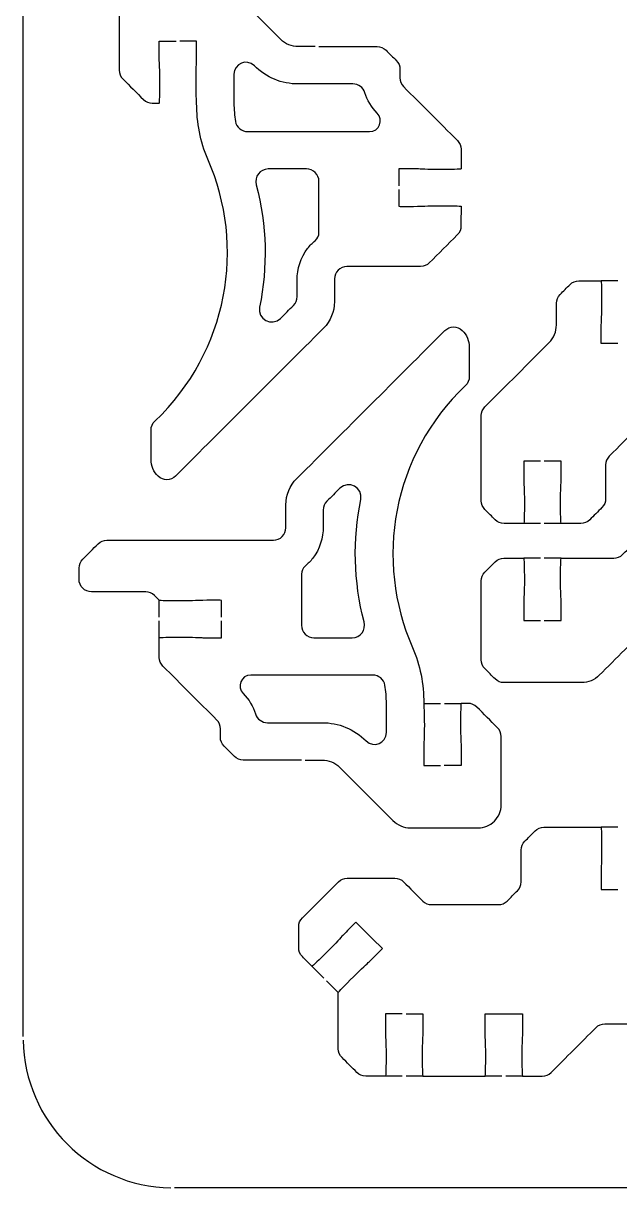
# Model space of a CAD drawing. Extents: x 0 to 400, y 230 to 450.
# Drawn here: x 135 to 182.9, y 230 to 323.6 of the extents above; entities that cross this region are included whole.
import ezdxf

# ---------------------------------------------------------------- set-up
doc = ezdxf.new("R2010")
doc.units = 0
doc.header["$MEASUREMENT"] = 0
doc.layers.add('DEFAULT', color=18, linetype='CONTINUOUS')

msp = doc.modelspace()

# ---------------------------------------------------------------- linework, layer by layer
at = {"layer": 'DEFAULT', "color": 1}
for points in [[(135.001, 242.147), (135.001, 437.847)], [(182.749, 302.863), (181.402, 302.863)], [(176.547, 283.369), (175.2, 283.369)], [(178.198, 283.369), (176.847, 283.369)], [(176.546, 280.58), (175.198, 280.58)], [(178.197, 280.58), (176.845, 280.58)], [(145.926, 275.844), (145.926, 277.192)], [(145.926, 274.193), (145.926, 275.544)], [(167.167, 268.912), (168.518, 268.912)], [(168.818, 268.912), (170.166, 268.912)], [(182.753, 258.955), (181.405, 258.955)], [(159.134, 246.839), (158.18, 247.792)], [(160.302, 245.673), (159.346, 246.628)], [(165.438, 238.96), (164.091, 238.96)], [(167.089, 238.96), (165.738, 238.96)], [(173.446, 238.96), (172.099, 238.96)], [(175.097, 238.96), (173.746, 238.96)], [(252.85, 229.997), (147.151, 229.997)]]:
    msp.add_lwpolyline(points, dxfattribs=at)
for points, knots in [([(158.446, 321.685), (157.996, 321.685), (157.545, 321.685), (157.095, 321.685), (156.563, 321.683), (156.054, 321.892), (155.678, 322.269), (154.252, 323.694), (152.827, 325.119), (151.402, 326.545), (151.025, 326.921), (150.519, 327.133), (149.99, 327.133), (148.178, 327.134), (146.366, 327.135), (144.554, 327.136), (144.065, 327.136), (143.592, 326.941), (143.245, 326.595), (142.898, 326.248), (142.701, 325.777), (142.704, 325.285), (142.705, 323.455), (142.705, 321.625), (142.706, 319.795), (142.704, 319.528), (142.811, 319.276), (143, 319.086), (143.553, 318.534), (144.105, 317.982), (144.657, 317.43), (144.841, 317.245), (145.093, 317.138), (145.355, 317.135), (145.543, 317.135), (145.731, 317.135), (145.919, 317.135), (145.944, 317.135), (145.959, 317.619), (145.964, 318.298), (145.967, 318.48), (145.969, 318.677), (145.967, 318.884), (145.972, 319.852), (145.917, 320.421), (145.921, 320.635), (145.919, 321.511), (145.919, 322.134), (145.919, 322.134), (146.37, 322.134), (146.82, 322.134), (147.271, 322.134)], [0, 0, 0, 0, 3.832, 3.832, 3.832, 4.832, 4.832, 4.832, 21.971561, 21.971561, 21.971561, 22.971561, 22.971561, 22.971561, 38.379563, 38.379563, 38.379563, 39.379563, 39.379563, 39.379563, 40.379563, 40.379563, 40.379563, 55.943564, 55.943564, 55.943564, 56.943564, 56.943564, 56.943564, 63.583297, 63.583297, 63.583297, 64.583297, 64.583297, 64.583297, 66.181297, 66.181297, 66.181297, 67.192611, 67.192611, 67.192611, 68.192611, 68.192611, 68.192611, 69.192611, 69.192611, 69.192611, 70.192611, 70.192611, 70.192611, 74.025611, 74.025611, 74.025611, 74.025611]), ([(165.159, 310.203), (165.158, 309.753), (165.157, 309.303), (165.157, 308.853), (165.157, 308.853), (165.783, 308.851), (166.658, 308.853), (166.868, 308.853), (167.442, 308.904), (168.407, 308.901), (169.355, 308.901), (170.128, 308.881), (170.156, 308.853), (170.155, 308.324), (170.154, 307.794), (170.153, 307.265), (170.153, 307), (170.049, 306.746), (169.859, 306.556), (169.11, 305.807), (168.36, 305.058), (167.611, 304.309), (167.424, 304.122), (167.172, 304.019), (166.91, 304.017), (164.939, 304.016), (162.967, 304.015), (160.996, 304.014), (160.442, 304.014), (159.996, 303.568), (159.996, 303.014), (159.996, 302.407), (159.996, 301.8), (159.996, 301.193), (159.996, 300.395), (159.679, 299.629), (159.115, 299.065), (155.154, 295.104), (151.192, 291.143), (147.231, 287.181), (146.85, 286.8), (146.228, 286.782), (145.842, 287.159), (145.47, 287.516), (145.26, 288.01), (145.26, 288.528), (145.26, 289.311), (145.26, 290.095), (145.26, 290.878), (145.26, 291.152), (145.378, 291.415), (145.577, 291.604), (151.467, 297.199), (152.886, 305.663), (149.825, 312.64), (149.207, 314.052), (148.92, 315.591), (148.923, 317.135), (148.923, 317.28), (148.872, 317.919), (148.872, 318.886), (148.875, 319.852), (148.92, 320.421), (148.923, 320.633), (148.923, 321.133), (148.923, 321.634), (148.923, 322.134), (148.472, 322.134), (148.021, 322.134), (147.57, 322.134)], [0, 0, 0, 0, 3.826006, 3.826006, 3.826006, 4.826006, 4.826006, 4.826006, 5.826006, 5.826006, 5.826006, 6.826006, 6.826006, 6.826006, 11.330012, 11.330012, 11.330012, 12.330012, 12.330012, 12.330012, 21.339966, 21.339966, 21.339966, 22.339966, 22.339966, 22.339966, 39.104968, 39.104968, 39.104968, 40.104968, 40.104968, 40.104968, 45.266968, 45.266968, 45.266968, 46.266968, 46.266968, 46.266968, 93.90758, 93.90758, 93.90758, 94.90758, 94.90758, 94.90758, 95.90758, 95.90758, 95.90758, 102.56858, 102.56858, 102.56858, 103.56858, 103.56858, 103.56858, 104.56858, 104.56858, 104.56858, 105.56858, 105.56858, 105.56858, 106.56858, 106.56858, 106.56858, 107.56858, 107.56858, 107.56858, 111.82558, 111.82558, 111.82558, 115.65858, 115.65858, 115.65858, 115.65858]), ([(158.746, 321.685), (160.306, 321.685), (161.866, 321.685), (163.426, 321.685), (163.69, 321.685), (163.945, 321.581), (164.134, 321.391), (164.409, 321.116), (164.685, 320.841), (164.96, 320.565), (165.147, 320.378), (165.252, 320.124), (165.252, 319.859), (165.252, 319.632), (165.252, 319.404), (165.252, 319.176), (165.252, 318.911), (165.356, 318.657), (165.543, 318.47), (166.984, 317.029), (168.425, 315.588), (169.866, 314.147), (170.054, 313.96), (170.158, 313.706), (170.158, 313.441), (170.158, 312.912), (170.158, 312.383), (170.158, 311.855), (170.131, 311.827), (169.36, 311.805), (168.407, 311.805), (167.442, 311.807), (166.87, 311.855), (166.656, 311.855), (166.157, 311.855), (165.658, 311.855), (165.159, 311.855), (165.159, 311.404), (165.159, 310.953), (165.159, 310.502)], [0, 0, 0, 0, 13.265, 13.265, 13.265, 14.265, 14.265, 14.265, 17.575674, 17.575674, 17.575674, 18.575674, 18.575674, 18.575674, 20.512674, 20.512674, 20.512674, 21.512674, 21.512674, 21.512674, 38.842447, 38.842447, 38.842447, 39.842447, 39.842447, 39.842447, 44.339447, 44.339447, 44.339447, 45.339447, 45.339447, 45.339447, 46.339447, 46.339447, 46.339447, 50.582447, 50.582447, 50.582447, 54.415447, 54.415447, 54.415447, 54.415447]), ([(157.095, 318.686), (158.557, 318.685), (160.018, 318.684), (161.48, 318.684), (161.916, 318.683), (162.301, 318.401), (162.431, 317.984), (162.621, 317.374), (162.958, 316.814), (163.424, 316.348), (163.975, 315.796), (163.585, 314.854), (162.805, 314.854), (159.544, 314.854), (156.283, 314.854), (153.023, 314.854), (152.54, 314.854), (152.116, 315.196), (152.038, 315.672), (151.96, 316.142), (151.921, 316.63), (151.921, 317.134), (151.921, 317.913), (151.922, 318.692), (151.922, 319.471), (151.923, 320.324), (152.954, 320.752), (153.557, 320.148), (154.505, 319.2), (155.765, 318.678), (157.095, 318.686)], [0, 0, 0, 0, 12.432001, 12.432001, 12.432001, 13.432001, 13.432001, 13.432001, 14.432001, 14.432001, 14.432001, 15.432001, 15.432001, 15.432001, 43.162001, 43.162001, 43.162001, 44.162001, 44.162001, 44.162001, 45.162001, 45.162001, 45.162001, 51.786002, 51.786002, 51.786002, 52.786002, 52.786002, 52.786002, 53.786002, 53.786002, 53.786002, 53.786002]), ([(157.743, 311.853), (158.296, 311.853), (158.744, 311.405), (158.744, 310.853), (158.744, 309.486), (158.744, 308.119), (158.744, 306.752), (158.744, 306.498), (158.636, 306.255), (158.44, 306.093), (158.221, 305.911), (158.019, 305.703), (157.838, 305.47), (157.269, 304.746), (156.997, 303.836), (156.995, 302.915), (156.995, 302.476), (156.995, 302.037), (156.995, 301.598), (156.995, 301.333), (156.89, 301.079), (156.702, 300.891), (156.356, 300.545), (156.009, 300.198), (155.663, 299.852), (154.959, 299.149), (153.777, 299.787), (153.976, 300.76), (154.641, 303.968), (154.567, 307.325), (153.709, 310.588), (153.541, 311.227), (154.011, 311.853), (154.672, 311.853), (155.696, 311.853), (156.72, 311.853), (157.743, 311.853)], [8.707, 8.707, 8.707, 8.707, 9.707, 9.707, 9.707, 21.331, 21.331, 21.331, 22.331, 22.331, 22.331, 23.331, 23.331, 23.331, 24.331, 24.331, 24.331, 28.064, 28.064, 28.064, 29.064, 29.064, 29.064, 33.230273, 33.230273, 33.230273, 34.230273, 34.230273, 34.230273, 35.230273, 35.230273, 35.230273, 36.230273, 36.230273, 36.230273, 44.937273, 44.937273, 44.937273, 44.937273]), ([(176.547, 288.368), (176.097, 288.368), (175.647, 288.368), (175.196, 288.368), (175.196, 287.868), (175.196, 287.368), (175.196, 286.868), (175.196, 286.657), (175.246, 286.085), (175.246, 285.119), (175.246, 284.152), (175.224, 283.369), (175.196, 283.369), (174.667, 283.369), (174.138, 283.369), (173.609, 283.369), (173.344, 283.369), (173.09, 283.475), (172.903, 283.662), (172.627, 283.938), (172.35, 284.214), (172.074, 284.491), (171.887, 284.678), (171.781, 284.932), (171.781, 285.196), (171.781, 287.476), (171.781, 289.756), (171.781, 292.037), (171.781, 292.301), (171.887, 292.555), (172.074, 292.742), (173.795, 294.464), (175.515, 296.185), (177.235, 297.907), (177.609, 298.281), (177.821, 298.789), (177.821, 299.321), (177.821, 299.904), (177.821, 300.486), (177.821, 301.068), (177.821, 301.332), (177.927, 301.586), (178.114, 301.773), (178.379, 302.039), (178.645, 302.305), (178.911, 302.571), (179.098, 302.758), (179.352, 302.863), (179.617, 302.863), (180.21, 302.863), (180.804, 302.863), (181.398, 302.863), (181.426, 302.863), (181.447, 302.08), (181.447, 301.114), (181.447, 300.147), (181.398, 299.575), (181.398, 299.364), (181.398, 298.864), (181.398, 298.364), (181.398, 297.864), (181.848, 297.864), (182.299, 297.864), (182.749, 297.864)], [0, 0, 0, 0, 3.83, 3.83, 3.83, 8.08, 8.08, 8.08, 9.08, 9.08, 9.08, 10.08, 10.08, 10.08, 14.58, 14.58, 14.58, 15.58, 15.58, 15.58, 18.903402, 18.903402, 18.903402, 19.903402, 19.903402, 19.903402, 39.293402, 39.293402, 39.293402, 40.293402, 40.293402, 40.293402, 60.990419, 60.990419, 60.990419, 61.990419, 61.990419, 61.990419, 66.940419, 66.940419, 66.940419, 67.940419, 67.940419, 67.940419, 71.136541, 71.136541, 71.136541, 72.136541, 72.136541, 72.136541, 77.186541, 77.186541, 77.186541, 78.186541, 78.186541, 78.186541, 79.186541, 79.186541, 79.186541, 83.436541, 83.436541, 83.436541, 87.266541, 87.266541, 87.266541, 87.266541]), ([(150.928, 275.842), (150.928, 276.293), (150.928, 276.744), (150.928, 277.194), (150.928, 277.194), (150.302, 277.197), (149.426, 277.194), (149.217, 277.194), (148.643, 277.144), (147.678, 277.147), (146.73, 277.147), (145.956, 277.167), (145.929, 277.194), (145.799, 277.324), (145.669, 277.454), (145.54, 277.583), (145.353, 277.77), (145.101, 277.878), (144.834, 277.875), (143.383, 277.876), (141.932, 277.877), (140.481, 277.878), (139.927, 277.878), (139.481, 278.324), (139.481, 278.878), (139.481, 279.182), (139.481, 279.487), (139.481, 279.791), (139.483, 280.058), (139.588, 280.312), (139.775, 280.499), (140.188, 280.913), (140.601, 281.326), (141.015, 281.739), (141.202, 281.926), (141.456, 282.031), (141.721, 282.031), (146.177, 282.031), (150.634, 282.031), (155.091, 282.031), (155.64, 282.031), (156.089, 282.48), (156.092, 283.031), (156.091, 283.641), (156.09, 284.25), (156.089, 284.86), (156.089, 285.653), (156.406, 286.419), (156.967, 286.98), (160.929, 290.942), (164.891, 294.904), (168.853, 298.866), (169.233, 299.246), (169.854, 299.263), (170.243, 298.889), (170.615, 298.532), (170.824, 298.033), (170.824, 297.52), (170.824, 296.736), (170.824, 295.953), (170.824, 295.17), (170.824, 294.895), (170.707, 294.633), (170.508, 294.444), (164.615, 288.851), (163.198, 280.385), (166.259, 273.408), (166.878, 271.996), (167.165, 270.457), (167.162, 268.912), (167.162, 268.768), (167.212, 268.129), (167.212, 267.161), (167.21, 266.196), (167.162, 265.625), (167.162, 265.415), (167.162, 264.914), (167.162, 264.414), (167.162, 263.913), (167.613, 263.913), (168.064, 263.913), (168.514, 263.913)], [0, 0, 0, 0, 3.833, 3.833, 3.833, 4.833, 4.833, 4.833, 5.833, 5.833, 5.833, 6.833, 6.833, 6.833, 8.392878, 8.392878, 8.392878, 9.392878, 9.392878, 9.392878, 21.73188, 21.73188, 21.73188, 22.73188, 22.73188, 22.73188, 25.31988, 25.31988, 25.31988, 26.31988, 26.31988, 26.31988, 31.289426, 31.289426, 31.289426, 32.289426, 32.289426, 32.289426, 70.190426, 70.190426, 70.190426, 71.190426, 71.190426, 71.190426, 76.373431, 76.373431, 76.373431, 77.373431, 77.373431, 77.373431, 125.023235, 125.023235, 125.023235, 126.023235, 126.023235, 126.023235, 127.023235, 127.023235, 127.023235, 133.684235, 133.684235, 133.684235, 134.684235, 134.684235, 134.684235, 135.684235, 135.684235, 135.684235, 136.684235, 136.684235, 136.684235, 137.684235, 137.684235, 137.684235, 138.684235, 138.684235, 138.684235, 142.941235, 142.941235, 142.941235, 146.774235, 146.774235, 146.774235, 146.774235]), ([(223.153, 288.368), (222.702, 288.368), (222.252, 288.368), (221.802, 288.368), (221.802, 287.868), (221.802, 287.368), (221.802, 286.868), (221.802, 286.657), (221.851, 286.085), (221.851, 285.119), (221.851, 284.152), (221.83, 283.369), (221.802, 283.369), (221.274, 283.369), (220.746, 283.369), (220.218, 283.369), (219.95, 283.369), (219.696, 283.475), (219.509, 283.662), (219.179, 283.991), (218.85, 284.32), (218.521, 284.649), (218.334, 284.836), (218.228, 285.09), (218.228, 285.355), (218.228, 286.26), (218.228, 287.166), (218.228, 288.071), (218.228, 288.336), (218.122, 288.59), (217.935, 288.777), (217.17, 289.542), (216.404, 290.308), (215.639, 291.074), (215.452, 291.26), (215.198, 291.366), (214.933, 291.366), (212.869, 291.366), (210.806, 291.366), (208.742, 291.366), (208.477, 291.366), (208.223, 291.26), (208.033, 291.074), (207.214, 290.256), (206.396, 289.439), (205.577, 288.622), (205.39, 288.435), (205.136, 288.329), (204.872, 288.329), (201.624, 288.329), (198.376, 288.329), (195.128, 288.329), (194.864, 288.329), (194.61, 288.435), (194.419, 288.622), (193.601, 289.439), (192.782, 290.256), (191.964, 291.074), (191.777, 291.26), (191.523, 291.366), (191.258, 291.366), (189.193, 291.366), (187.128, 291.366), (185.063, 291.366), (184.799, 291.366), (184.545, 291.26), (184.358, 291.074), (183.594, 290.308), (182.829, 289.542), (182.065, 288.777), (181.878, 288.59), (181.772, 288.336), (181.772, 288.071), (181.772, 287.166), (181.772, 286.26), (181.772, 285.355), (181.772, 285.09), (181.666, 284.836), (181.479, 284.649), (181.15, 284.32), (180.821, 283.991), (180.491, 283.662), (180.304, 283.475), (180.05, 283.369), (179.782, 283.369), (179.254, 283.369), (178.726, 283.369), (178.198, 283.369), (178.17, 283.369), (178.149, 284.152), (178.149, 285.119), (178.149, 286.085), (178.198, 286.657), (178.198, 286.868), (178.198, 287.368), (178.198, 287.868), (178.198, 288.368), (177.748, 288.368), (177.298, 288.368), (176.847, 288.368)], [0, 0, 0, 0, 3.83, 3.83, 3.83, 8.08, 8.08, 8.08, 9.08, 9.08, 9.08, 10.08, 10.08, 10.08, 14.57, 14.57, 14.57, 15.57, 15.57, 15.57, 19.529798, 19.529798, 19.529798, 20.529798, 20.529798, 20.529798, 28.229798, 28.229798, 28.229798, 29.229798, 29.229798, 29.229798, 38.436328, 38.436328, 38.436328, 39.436328, 39.436328, 39.436328, 56.986328, 56.986328, 56.986328, 57.986328, 57.986328, 57.986328, 67.822186, 67.822186, 67.822186, 68.822186, 68.822186, 68.822186, 96.442186, 96.442186, 96.442186, 97.442186, 97.442186, 97.442186, 107.278044, 107.278044, 107.278044, 108.278044, 108.278044, 108.278044, 125.838044, 125.838044, 125.838044, 126.838044, 126.838044, 126.838044, 136.037506, 136.037506, 136.037506, 137.037506, 137.037506, 137.037506, 144.737506, 144.737506, 144.737506, 145.737506, 145.737506, 145.737506, 149.697304, 149.697304, 149.697304, 150.697304, 150.697304, 150.697304, 155.187304, 155.187304, 155.187304, 156.187304, 156.187304, 156.187304, 157.187304, 157.187304, 157.187304, 161.437304, 161.437304, 161.437304, 165.267304, 165.267304, 165.267304, 165.267304]), ([(161.413, 274.192), (160.389, 274.192), (159.364, 274.192), (158.34, 274.192), (157.791, 274.192), (157.342, 274.642), (157.342, 275.19), (157.342, 276.557), (157.342, 277.924), (157.342, 279.291), (157.342, 279.546), (157.452, 279.79), (157.644, 279.952), (157.866, 280.134), (158.066, 280.344), (158.248, 280.576), (158.817, 281.299), (159.089, 282.21), (159.091, 283.13), (159.091, 283.569), (159.091, 284.008), (159.091, 284.447), (159.091, 284.712), (159.196, 284.966), (159.383, 285.153), (159.73, 285.5), (160.076, 285.847), (160.423, 286.194), (161.127, 286.897), (162.309, 286.259), (162.109, 285.286), (161.446, 282.078), (161.521, 278.72), (162.379, 275.457), (162.543, 274.819), (162.072, 274.192), (161.413, 274.192)], [1, 1, 1, 1, 9.712, 9.712, 9.712, 10.712, 10.712, 10.712, 22.337, 22.337, 22.337, 23.337, 23.337, 23.337, 24.337, 24.337, 24.337, 25.337, 25.337, 25.337, 29.07, 29.07, 29.07, 30.07, 30.07, 30.07, 34.240516, 34.240516, 34.240516, 35.240516, 35.240516, 35.240516, 36.240516, 36.240516, 36.240516, 37.240516, 37.240516, 37.240516, 37.240516]), ([(176.845, 275.581), (177.296, 275.581), (177.746, 275.581), (178.197, 275.581), (178.197, 276.081), (178.197, 276.581), (178.197, 277.081), (178.197, 277.292), (178.147, 277.864), (178.147, 278.831), (178.147, 279.797), (178.168, 280.58), (178.197, 280.58), (179.605, 280.58), (181.014, 280.58), (182.423, 280.58), (182.687, 280.58), (182.945, 280.686), (183.132, 280.873), (183.408, 281.149), (183.685, 281.426), (183.961, 281.702), (184.148, 281.889), (184.254, 282.143), (184.254, 282.408), (184.254, 282.856), (184.254, 283.304), (184.254, 283.752), (184.254, 284.016), (184.36, 284.27), (184.547, 284.457), (184.823, 284.734), (185.099, 285.01), (185.376, 285.286), (185.563, 285.473), (185.817, 285.579), (186.081, 285.579), (186.61, 285.579), (187.14, 285.579), (187.669, 285.579), (187.697, 285.579), (187.718, 284.796), (187.718, 283.829), (187.718, 282.863), (187.669, 282.291), (187.669, 282.08), (187.669, 281.58), (187.669, 281.08), (187.669, 280.58), (188.119, 280.58), (188.569, 280.58), (189.02, 280.58)], [0, 0, 0, 0, 3.83, 3.83, 3.83, 8.08, 8.08, 8.08, 9.08, 9.08, 9.08, 10.08, 10.08, 10.08, 22.06, 22.06, 22.06, 23.06, 23.06, 23.06, 26.383402, 26.383402, 26.383402, 27.383402, 27.383402, 27.383402, 31.193402, 31.193402, 31.193402, 32.193402, 32.193402, 32.193402, 35.516804, 35.516804, 35.516804, 36.516804, 36.516804, 36.516804, 41.016804, 41.016804, 41.016804, 42.016804, 42.016804, 42.016804, 43.016804, 43.016804, 43.016804, 47.266804, 47.266804, 47.266804, 51.096804, 51.096804, 51.096804, 51.096804]), ([(199.85, 274.047), (197.772, 274.047), (195.694, 274.047), (193.617, 274.047), (193.352, 274.047), (193.098, 274.153), (192.911, 274.34), (192.595, 274.656), (192.278, 274.972), (191.962, 275.289), (191.775, 275.476), (191.517, 275.581), (191.253, 275.581), (189.529, 275.581), (187.805, 275.581), (186.081, 275.581), (185.817, 275.581), (185.563, 275.476), (185.376, 275.289), (184.002, 273.915), (182.629, 272.542), (181.255, 271.168), (180.878, 270.794), (180.37, 270.583), (179.841, 270.583), (177.763, 270.583), (175.685, 270.583), (173.607, 270.583), (173.342, 270.583), (173.088, 270.688), (172.901, 270.875), (172.625, 271.152), (172.349, 271.428), (172.072, 271.704), (171.885, 271.891), (171.78, 272.145), (171.78, 272.41), (171.78, 274.524), (171.78, 276.639), (171.78, 278.753), (171.78, 279.017), (171.885, 279.271), (172.072, 279.458), (172.349, 279.735), (172.625, 280.011), (172.901, 280.287), (173.088, 280.474), (173.342, 280.58), (173.607, 280.58), (174.136, 280.58), (174.665, 280.58), (175.194, 280.58), (175.223, 280.58), (175.244, 279.797), (175.244, 278.831), (175.244, 277.864), (175.194, 277.292), (175.194, 277.081), (175.194, 276.581), (175.194, 276.081), (175.194, 275.581), (175.645, 275.581), (176.095, 275.581), (176.546, 275.581)], [0, 0, 0, 0, 17.67, 17.67, 17.67, 18.67, 18.67, 18.67, 22.474234, 22.474234, 22.474234, 23.474234, 23.474234, 23.474234, 38.134234, 38.134234, 38.134234, 39.134234, 39.134234, 39.134234, 55.652249, 55.652249, 55.652249, 56.652249, 56.652249, 56.652249, 74.322249, 74.322249, 74.322249, 75.322249, 75.322249, 75.322249, 78.645651, 78.645651, 78.645651, 79.645651, 79.645651, 79.645651, 97.625651, 97.625651, 97.625651, 98.625651, 98.625651, 98.625651, 101.949053, 101.949053, 101.949053, 102.949053, 102.949053, 102.949053, 107.449053, 107.449053, 107.449053, 108.449053, 108.449053, 108.449053, 109.449053, 109.449053, 109.449053, 113.699053, 113.699053, 113.699053, 117.529053, 117.529053, 117.529053, 117.529053]), ([(157.341, 264.36), (155.781, 264.361), (154.22, 264.361), (152.659, 264.362), (152.395, 264.362), (152.14, 264.467), (151.951, 264.657), (151.675, 264.932), (151.4, 265.207), (151.125, 265.482), (150.938, 265.669), (150.833, 265.924), (150.833, 266.188), (150.833, 266.416), (150.833, 266.644), (150.833, 266.872), (150.833, 267.136), (150.728, 267.391), (150.541, 267.578), (149.1, 269.019), (147.659, 270.46), (146.218, 271.901), (146.031, 272.088), (145.926, 272.342), (145.926, 272.607), (145.926, 273.136), (145.926, 273.664), (145.926, 274.193), (145.954, 274.221), (146.725, 274.243), (147.678, 274.243), (148.643, 274.241), (149.214, 274.193), (149.429, 274.193), (149.928, 274.193), (150.427, 274.193), (150.926, 274.193), (150.926, 274.642), (150.926, 275.091), (150.926, 275.54)], [0, 0, 0, 0, 13.272002, 13.272002, 13.272002, 14.272002, 14.272002, 14.272002, 17.582676, 17.582676, 17.582676, 18.582676, 18.582676, 18.582676, 20.520676, 20.520676, 20.520676, 21.520676, 21.520676, 21.520676, 38.850449, 38.850449, 38.850449, 39.850449, 39.850449, 39.850449, 44.347449, 44.347449, 44.347449, 45.347449, 45.347449, 45.347449, 46.347449, 46.347449, 46.347449, 50.590449, 50.590449, 50.590449, 54.409449, 54.409449, 54.409449, 54.409449]), ([(153.655, 268.061), (153.463, 268.672), (153.127, 269.233), (152.663, 269.697), (152.111, 270.249), (152.5, 271.192), (153.279, 271.192), (156.54, 271.192), (159.801, 271.192), (163.062, 271.191), (163.546, 271.191), (163.968, 270.85), (164.048, 270.376), (164.125, 269.904), (164.165, 269.416), (164.165, 268.912), (164.164, 268.133), (164.163, 267.353), (164.162, 266.574), (164.162, 265.721), (163.132, 265.295), (162.528, 265.898), (161.581, 266.846), (160.321, 267.367), (158.991, 267.36), (157.529, 267.36), (156.068, 267.36), (154.606, 267.36), (154.169, 267.362), (153.785, 267.647), (153.655, 268.061)], [1, 1, 1, 1, 2, 2, 2, 3, 3, 3, 30.733, 30.733, 30.733, 31.733, 31.733, 31.733, 32.733, 32.733, 32.733, 39.359005, 39.359005, 39.359005, 40.359005, 40.359005, 40.359005, 41.359005, 41.359005, 41.359005, 53.790005, 53.790005, 53.790005, 54.790005, 54.790005, 54.790005, 54.790005]), ([(157.643, 264.362), (158.092, 264.362), (158.541, 264.362), (158.99, 264.362), (159.522, 264.365), (160.028, 264.153), (160.405, 263.776), (161.83, 262.351), (163.255, 260.926), (164.68, 259.501), (165.057, 259.124), (165.566, 258.914), (166.095, 258.914), (167.907, 258.914), (169.718, 258.913), (171.53, 258.912), (172.019, 258.912), (172.493, 259.106), (172.84, 259.453), (173.187, 259.8), (173.383, 260.272), (173.381, 260.763), (173.38, 262.593), (173.379, 264.423), (173.378, 266.253), (173.378, 266.517), (173.274, 266.772), (173.084, 266.962), (172.532, 267.514), (171.98, 268.066), (171.428, 268.618), (171.243, 268.803), (170.991, 268.91), (170.729, 268.912), (170.542, 268.912), (170.354, 268.912), (170.166, 268.912), (170.141, 268.912), (170.126, 268.428), (170.121, 267.75), (170.118, 267.568), (170.116, 267.371), (170.116, 267.161), (170.113, 266.196), (170.166, 265.625), (170.163, 265.413), (170.166, 264.537), (170.166, 263.913), (170.166, 263.913), (169.715, 263.913), (169.264, 263.913), (168.814, 263.913)], [0, 0, 0, 0, 3.818, 3.818, 3.818, 4.818, 4.818, 4.818, 21.957561, 21.957561, 21.957561, 22.957561, 22.957561, 22.957561, 38.365563, 38.365563, 38.365563, 39.365563, 39.365563, 39.365563, 40.365563, 40.365563, 40.365563, 55.928564, 55.928564, 55.928564, 56.928564, 56.928564, 56.928564, 63.568297, 63.568297, 63.568297, 64.568297, 64.568297, 64.568297, 66.166297, 66.166297, 66.166297, 67.176927, 67.176927, 67.176927, 68.176927, 68.176927, 68.176927, 69.176927, 69.176927, 69.176927, 70.176927, 70.176927, 70.176927, 74.009927, 74.009927, 74.009927, 74.009927]), ([(165.438, 243.958), (164.988, 243.958), (164.538, 243.958), (164.087, 243.958), (164.087, 243.459), (164.087, 242.959), (164.087, 242.459), (164.087, 242.251), (164.137, 241.676), (164.137, 240.709), (164.137, 239.743), (164.116, 238.96), (164.087, 238.96), (163.559, 238.96), (163.031, 238.96), (162.503, 238.96), (162.239, 238.96), (161.985, 239.065), (161.794, 239.252), (161.396, 239.652), (160.997, 240.052), (160.598, 240.452), (160.408, 240.639), (160.302, 240.893), (160.302, 241.157), (160.302, 242.663), (160.302, 244.168), (160.302, 245.673), (160.302, 245.712), (160.838, 246.273), (161.508, 246.943), (162.189, 247.631), (162.627, 247.998), (162.778, 248.146), (163.396, 248.763), (163.837, 249.211), (163.837, 249.211), (163.129, 249.917), (162.421, 250.622), (161.713, 251.328), (161.36, 250.975), (161.008, 250.622), (160.655, 250.27), (160.503, 250.118), (160.136, 249.68), (159.452, 248.996), (158.782, 248.322), (158.217, 247.793), (158.178, 247.793), (157.923, 248.051), (157.668, 248.308), (157.413, 248.566), (157.226, 248.753), (157.12, 249.007), (157.12, 249.271), (157.12, 249.836), (157.12, 250.4), (157.12, 250.965), (157.12, 251.233), (157.226, 251.487), (157.416, 251.674), (158.383, 252.64), (159.349, 253.607), (160.316, 254.574), (160.507, 254.76), (160.761, 254.866), (161.025, 254.866), (162.295, 254.866), (163.565, 254.866), (164.835, 254.866), (165.1, 254.866), (165.354, 254.76), (165.544, 254.574), (166.056, 254.061), (166.567, 253.548), (167.079, 253.035), (167.269, 252.848), (167.523, 252.743), (167.788, 252.743), (169.577, 252.743), (171.365, 252.743), (173.154, 252.743), (173.422, 252.743), (173.676, 252.848), (173.863, 253.035), (174.139, 253.312), (174.415, 253.588), (174.692, 253.864), (174.879, 254.051), (174.985, 254.305), (174.985, 254.57), (174.985, 255.423), (174.985, 256.275), (174.985, 257.128), (174.985, 257.392), (175.09, 257.646), (175.277, 257.833), (175.554, 258.11), (175.83, 258.386), (176.106, 258.662), (176.293, 258.849), (176.547, 258.955), (176.812, 258.955), (178.342, 258.955), (179.872, 258.955), (181.402, 258.955), (181.433, 258.955), (181.451, 258.172), (181.451, 257.205), (181.451, 256.239), (181.402, 255.667), (181.402, 255.455), (181.402, 254.956), (181.402, 254.456), (181.402, 253.956), (181.852, 253.956), (182.302, 253.956), (182.753, 253.956)], [0, 0, 0, 0, 3.83, 3.83, 3.83, 8.08, 8.08, 8.08, 9.08, 9.08, 9.08, 10.08, 10.08, 10.08, 14.57, 14.57, 14.57, 15.57, 15.57, 15.57, 20.37126, 20.37126, 20.37126, 21.37126, 21.37126, 21.37126, 34.17126, 34.17126, 34.17126, 35.17126, 35.17126, 35.17126, 36.17126, 36.17126, 36.17126, 37.17126, 37.17126, 37.17126, 45.670696, 45.670696, 45.670696, 49.913336, 49.913336, 49.913336, 50.913336, 50.913336, 50.913336, 51.913336, 51.913336, 51.913336, 54.996354, 54.996354, 54.996354, 55.996354, 55.996354, 55.996354, 60.796354, 60.796354, 60.796354, 61.796354, 61.796354, 61.796354, 73.42119, 73.42119, 73.42119, 74.42119, 74.42119, 74.42119, 85.22119, 85.22119, 85.22119, 86.22119, 86.22119, 86.22119, 92.380094, 92.380094, 92.380094, 93.380094, 93.380094, 93.380094, 108.590094, 108.590094, 108.590094, 109.590094, 109.590094, 109.590094, 112.913496, 112.913496, 112.913496, 113.913496, 113.913496, 113.913496, 121.163496, 121.163496, 121.163496, 122.163496, 122.163496, 122.163496, 125.486898, 125.486898, 125.486898, 126.486898, 126.486898, 126.486898, 139.496898, 139.496898, 139.496898, 140.496898, 140.496898, 140.496898, 141.496898, 141.496898, 141.496898, 145.746898, 145.746898, 145.746898, 149.576898, 149.576898, 149.576898, 149.576898]), ([(165.738, 243.958), (166.189, 243.958), (166.639, 243.958), (167.089, 243.958), (167.089, 243.459), (167.089, 242.959), (167.089, 242.459), (167.089, 242.251), (167.04, 241.676), (167.04, 240.709), (167.04, 239.743), (167.065, 238.96), (167.089, 238.96), (168.757, 238.96), (170.424, 238.96), (172.092, 238.96), (172.12, 238.96), (172.141, 239.743), (172.141, 240.709), (172.141, 241.676), (172.092, 242.251), (172.092, 242.459), (172.092, 242.959), (172.092, 243.459), (172.092, 243.958), (173.094, 243.958), (174.096, 243.958), (175.097, 243.958), (175.097, 243.459), (175.097, 242.959), (175.097, 242.459), (175.097, 242.251), (175.045, 241.676), (175.045, 240.709), (175.045, 239.743), (175.066, 238.96), (175.097, 238.96), (175.625, 238.96), (176.153, 238.96), (176.681, 238.96), (176.946, 238.96), (177.2, 239.065), (177.391, 239.252), (178.595, 240.458), (179.799, 241.663), (181.003, 242.868), (181.193, 243.055), (181.447, 243.161), (181.712, 243.161), (183.051, 243.161), (184.391, 243.161), (185.73, 243.161), (185.755, 243.161), (185.78, 243.944), (185.78, 244.911), (185.78, 245.878), (185.73, 246.573), (185.73, 246.661), (185.73, 247.16), (185.73, 247.66), (185.73, 248.16), (186.73, 248.16), (187.729, 248.16), (188.729, 248.16), (188.729, 247.66), (188.729, 247.16), (188.729, 246.661), (188.729, 246.573), (188.679, 245.878), (188.679, 244.911), (188.679, 243.944), (188.701, 243.161), (188.729, 243.161), (189.219, 243.161), (189.71, 243.161), (190.2, 243.161), (190.464, 243.161), (190.718, 243.267), (190.909, 243.454), (191.184, 243.73), (191.459, 244.007), (191.734, 244.283), (191.925, 244.47), (192.179, 244.576), (192.444, 244.576), (193.2, 244.576), (193.956, 244.576), (194.712, 244.576), (194.977, 244.576), (195.231, 244.682), (195.417, 244.869), (195.695, 245.144), (195.973, 245.419), (196.25, 245.694), (196.437, 245.881), (196.691, 245.987), (196.956, 245.987), (198.937, 245.987), (200.918, 245.987), (202.9, 245.987), (203.164, 245.987), (203.418, 245.881), (203.605, 245.694), (203.883, 245.419), (204.16, 245.144), (204.438, 244.869), (204.625, 244.682), (204.879, 244.576), (205.144, 244.576), (205.9, 244.576), (206.656, 244.576), (207.412, 244.576), (207.677, 244.576), (207.931, 244.47), (208.121, 244.283), (208.396, 244.007), (208.671, 243.73), (208.947, 243.454), (209.137, 243.267), (209.391, 243.161), (209.656, 243.161), (210.145, 243.161), (210.634, 243.161), (211.123, 243.161), (211.151, 243.161), (211.173, 243.944), (211.173, 244.911), (211.173, 245.878), (211.123, 246.573), (211.123, 246.661), (211.123, 247.16), (211.123, 247.66), (211.123, 248.16), (212.123, 248.16), (213.122, 248.16), (214.122, 248.16), (214.122, 247.66), (214.122, 247.16), (214.122, 246.661), (214.122, 246.573), (214.072, 245.878), (214.072, 244.911), (214.072, 243.944), (214.097, 243.161), (214.122, 243.161), (215.512, 243.161), (216.902, 243.161), (218.292, 243.161), (218.556, 243.161), (218.81, 243.055), (218.997, 242.868), (220.202, 241.663), (221.408, 240.458), (222.613, 239.252), (222.804, 239.065), (223.058, 238.96), (223.322, 238.96), (223.85, 238.96), (224.378, 238.96), (224.906, 238.96), (224.934, 238.96), (224.956, 239.743), (224.956, 240.709), (224.956, 241.676), (224.906, 242.251), (224.906, 242.459), (224.906, 242.959), (224.906, 243.459), (224.906, 243.958), (225.908, 243.958), (226.91, 243.958), (227.912, 243.958), (227.912, 243.459), (227.912, 242.959), (227.912, 242.459), (227.912, 242.251), (227.859, 241.676), (227.859, 240.709), (227.859, 239.743), (227.88, 238.96), (227.912, 238.96), (229.578, 238.96), (231.244, 238.96), (232.911, 238.96), (232.939, 238.96), (232.96, 239.743), (232.96, 240.709), (232.96, 241.676), (232.911, 242.251), (232.911, 242.459), (232.911, 242.959), (232.911, 243.459), (232.911, 243.958), (233.361, 243.958), (233.811, 243.958), (234.262, 243.958)], [0, 0, 0, 0, 3.83, 3.83, 3.83, 8.08, 8.08, 8.08, 9.08, 9.08, 9.08, 10.08, 10.08, 10.08, 24.26, 24.26, 24.26, 25.26, 25.26, 25.26, 26.26, 26.26, 26.26, 30.51, 30.51, 30.51, 39.03, 39.03, 39.03, 43.28, 43.28, 43.28, 44.28, 44.28, 44.28, 45.28, 45.28, 45.28, 49.77, 49.77, 49.77, 50.77, 50.77, 50.77, 65.25862, 65.25862, 65.25862, 66.25862, 66.25862, 66.25862, 77.64862, 77.64862, 77.64862, 78.64862, 78.64862, 78.64862, 79.64862, 79.64862, 79.64862, 83.89862, 83.89862, 83.89862, 92.39862, 92.39862, 92.39862, 96.64862, 96.64862, 96.64862, 97.64862, 97.64862, 97.64862, 98.64862, 98.64862, 98.64862, 102.81862, 102.81862, 102.81862, 103.81862, 103.81862, 103.81862, 107.134958, 107.134958, 107.134958, 108.134958, 108.134958, 108.134958, 114.564958, 114.564958, 114.564958, 115.564958, 115.564958, 115.564958, 118.88839, 118.88839, 118.88839, 119.88839, 119.88839, 119.88839, 136.73839, 136.73839, 136.73839, 137.73839, 137.73839, 137.73839, 141.061822, 141.061822, 141.061822, 142.061822, 142.061822, 142.061822, 148.491822, 148.491822, 148.491822, 149.491822, 149.491822, 149.491822, 152.80816, 152.80816, 152.80816, 153.80816, 153.80816, 153.80816, 157.96816, 157.96816, 157.96816, 158.96816, 158.96816, 158.96816, 159.96816, 159.96816, 159.96816, 164.21816, 164.21816, 164.21816, 172.71816, 172.71816, 172.71816, 176.96816, 176.96816, 176.96816, 177.96816, 177.96816, 177.96816, 178.96816, 178.96816, 178.96816, 190.78816, 190.78816, 190.78816, 191.78816, 191.78816, 191.78816, 206.283849, 206.283849, 206.283849, 207.283849, 207.283849, 207.283849, 211.773849, 211.773849, 211.773849, 212.773849, 212.773849, 212.773849, 213.773849, 213.773849, 213.773849, 218.023849, 218.023849, 218.023849, 226.543849, 226.543849, 226.543849, 230.793849, 230.793849, 230.793849, 231.793849, 231.793849, 231.793849, 232.793849, 232.793849, 232.793849, 246.963849, 246.963849, 246.963849, 247.963849, 247.963849, 247.963849, 248.963849, 248.963849, 248.963849, 253.213849, 253.213849, 253.213849, 257.043849, 257.043849, 257.043849, 257.043849])]:
    msp.add_open_spline(points, degree=3, knots=knots, dxfattribs=at)
msp.add_open_spline([(135.001, 241.847), (135.082, 235.338), (140.342, 230.078), (146.851, 229.997)], degree=3, dxfattribs=at)

doc.saveas('drawing.dxf')
